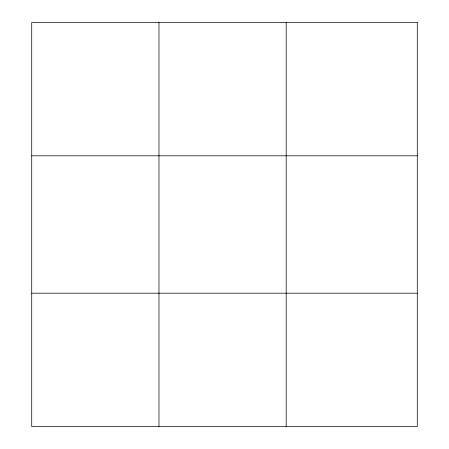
<?xml version="1.0" encoding="UTF-8"?>
<svg xmlns="http://www.w3.org/2000/svg" width="449" height="449" viewBox="0 0 449 449"><rect width="100%" height="100%" fill="white"/><g stroke="black" fill="none" stroke-linecap="round" stroke-linejoin="round"><path stroke-width="0.67" d="M158.957 426.55L158.957 22.45M286.187 426.55L286.187 22.45M31.722 155.803L417.278 155.803M31.722 293.197L417.278 293.197M417.278 22.45L417.278 426.55L31.722 426.55L31.722 22.45L417.278 22.45"/></g></svg>
